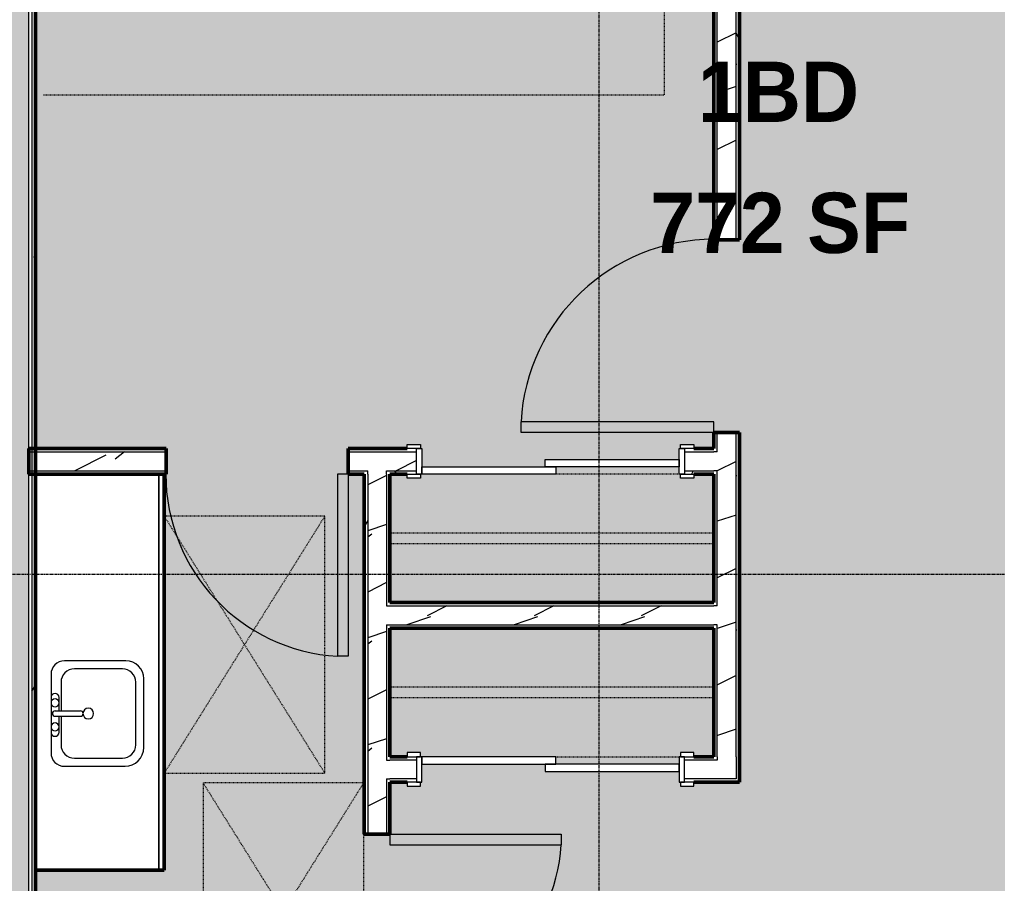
# Model space of a CAD drawing. Header units: inches. Extents: x -4294 to -464, y 9706 to 12475.
# Drawn here: x -2935.5 to -2752.9, y 11789.5 to 11950.7 of the extents above; entities that cross this region are included whole.
import ezdxf

# ---------------------------------------------------------------- set-up
doc = ezdxf.new("R2010")
doc.units = ezdxf.units.IN
doc.header["$MEASUREMENT"] = 0
doc.linetypes.add('Dash', pattern=[0.25, 0.125, -0.125])
doc.linetypes.add('Grid Line 1_2_', pattern=[0.875, 0.5, -0.125, 0.125, -0.125])
for name, color, linetype, lineweight in [('0-1', 7, 'Continuous', 5), ('0-2', 50, 'Continuous', 13), ('A-AREA-IDEN', 2, 'Continuous', 9), ('A-AREA-PATT-5', 41, 'Continuous', 9), ('A-DOOR-1', 7, 'Continuous', 9), ('A-DOOR-2', 90, 'Continuous', 20), ('A-DOOR-FRAM-1', 90, 'Continuous', 20), ('A-GENM-HDLN-1', 7, 'Dash', 9), ('A-WALL', 113, 'Continuous', 13), ('A-WALL-2', 250, 'Continuous', 50), ('A-WALL-3', 50, 'Continuous', 13), ('A-WALL-PATT-1', 7, 'Continuous', 9), ('A-WALL-PATT-2', 8, 'Continuous', 9), ('A-WALL-PATT-5', 111, 'Continuous', 9), ('I-FURN-1', 7, 'Continuous', 9), ('I-FURN-HDLN-1', 7, 'Dash', 9), ('I-WALL-1', 2, 'Continuous', 50), ('P-SANR-FIXT-1', 7, 'Continuous', 9), ('Q-CASE-1', 250, 'Continuous', 50), ('Q-CASE-2', 7, 'Continuous', 9), ('Q-CASE-HDLN-1', 7, 'Dash', 9), ('S-GRID-1', 1, 'Grid Line 1_2_', 9)]:
    doc.layers.add(name, color=color, linetype=linetype, lineweight=lineweight)
doc.styles.add('Century Gothic_B', font='GOTHICB.TTF', dxfattribs={"height": 11.25})
pattern_1 = [(0, (0, 0), (38.4, 9.6), [1.584, -27.216, 1.584, -27.216, -153.6]), (0, (0, 0), (38.4, 9.6), [-57.6, 1.584, -56.016, 1.584, -27.216, -67.2]), (0, (0, 0), (38.4, 9.6), [-144, 1.584, -17.616, 1.584, -46.416]), (120, (14.4, 4.8), (-27.513844, 28.4553755), [1.584, -27.216, 1.584, -27.216, -153.6]), (120, (14.4, 4.8), (-27.513844, 28.4553755), [-57.6, 1.584, -56.016, 1.584, -27.216, -67.2]), (120, (14.4, 4.8), (-27.513844, 28.4553755), [-144, 1.584, -17.616, 1.584, -46.416]), (240, (19.2, 24), (-10.886156, -38.0553755), [1.584, -27.216, 1.584, -27.216, -153.6]), (240, (19.2, 24), (-10.886156, -38.0553755), [-57.6, 1.584, -56.016, 1.584, -27.216, -67.2]), (240, (19.2, 24), (-10.886156, -38.0553755), [-144, 1.584, -17.616, 1.584, -46.416])]
pattern_2 = [(216.87, (7.997, 19.992), (59.9755286, 39.9843071), [9.996, -89.964]), (206.565, (19.992, 13.994), (-19.991807, -19.992219), [22.352, -22.352]), (198.435, (19.992, 3.998), (-39.983821, -19.991955), [12.644, -50.576])]

# ---------------------------------------------------------------- blocks, each defined once
blk = doc.blocks.new('Single-Flush - 32_ x 84_-1372863-FLOOR PLAN - 2ND FLOOR')
at = {"layer": 'A-DOOR-1'}
blk.add_arc((16, -2.38), 32.07, 180, 266.4241, dxfattribs=at)
at = {"layer": 'A-DOOR-2'}
for p, q in [((14, -2.38), (14, -34.38)), ((16, -2.38), (14, -2.38)), ((16, -2.38), (16, -34.38)), ((16, -34.38), (14, -34.38))]:
    blk.add_line(p, q, dxfattribs=at)
blk = doc.blocks.new('Single-Flush - 36_ x 84_-1372824-FLOOR PLAN - 2ND FLOOR')
at = {"layer": 'A-DOOR-1'}
blk.add_arc((18, -2.38), 36.07, 180, 266.8211, dxfattribs=at)
at = {"layer": 'A-DOOR-2'}
for p, q in [((16, -2.38), (16, -38.39)), ((18, -2.38), (16, -2.38)), ((18, -2.38), (18, -38.39)), ((18, -38.39), (16, -38.39))]:
    blk.add_line(p, q, dxfattribs=at)
blk = doc.blocks.new('Single-Flush - 34_ x 84_-1372834-FLOOR PLAN - 2ND FLOOR')
at = {"layer": 'A-DOOR-1'}
blk.add_arc((17, -2.38), 34.07, 180, 266.6343, dxfattribs=at)
at = {"layer": 'A-DOOR-2'}
for p, q in [((15, -2.38), (15, -36.38)), ((17, -2.38), (15, -2.38)), ((17, -2.38), (17, -36.38)), ((17, -36.38), (15, -36.38))]:
    blk.add_line(p, q, dxfattribs=at)
blk = doc.blocks.new('FOLDING_SLIDING CLOSET - 48_ x 80_-1372841-FLOOR PLAN - 2ND FLOOR')
at = {"layer": 'A-DOOR-1'}
for p, q in [((-26.75, 3.25), (-24.25, 3.25)), ((-26.75, 2.5), (-26.75, 3.25)), ((-24.25, 2.5), (-26.75, 2.5)), ((-24.25, 3.25), (-24.25, 2.5)), ((24.25, 3.25), (26.75, 3.25)), ((24.25, 2.5), (24.25, 3.25)), ((26.75, 2.5), (24.25, 2.5)), ((26.75, 3.25), (26.75, 2.5)), ((-26.75, -2.25), (-24.25, -2.25)), ((-26.75, -3), (-26.75, -2.25)), ((-24.25, -3), (-26.75, -3)), ((-24.25, -2.25), (-24.25, -3)), ((24.25, -2.25), (26.75, -2.25)), ((24.25, -3), (24.25, -2.25)), ((26.75, -3), (24.25, -3)), ((26.75, -2.25), (26.75, -3))]:
    blk.add_line(p, q, dxfattribs=at)
at = {"layer": 'A-DOOR-2'}
for p, q in [((-1, 0.5), (24, 0.5)), ((-1, -0.88), (-1, 0.5)), ((24, 0.5), (24, -0.88)), ((-24, -0.88), (1, -0.88)), ((-24, -2.25), (-24, -0.88)), ((24, -0.88), (-1, -0.88)), ((1, -0.88), (1, -2.25)), ((1, -2.25), (-24, -2.25))]:
    blk.add_line(p, q, dxfattribs=at)
at = {"layer": 'A-DOOR-FRAM-1'}
for p, q in [((-25, 2.5), (-24, 2.5)), ((-25, -2.25), (-25, 2.5)), ((-24, 2.5), (-24, -2.25)), ((24, 2.5), (25, 2.5)), ((24, -2.25), (24, 2.5)), ((25, 2.5), (25, -2.25)), ((-24, -2.25), (-25, -2.25)), ((25, -2.25), (24, -2.25))]:
    blk.add_line(p, q, dxfattribs=at)
blk = doc.blocks.new('M_Sink Vanity-Square - 500 x 440mm-1352614-FLOOR PLAN - 2ND FLOOR')
at = {"layer": 'P-SANR-FIXT-1'}
for p, q in [((7.96, 7.09), (-6.72, 7.09)), ((7.96, 7.09), (-6.72, 7.09)), ((3.62, 7.09), (-2.88, 7.09)), ((-2.88, 5.59), (0.12, 5.59)), ((0.12, 6.33), (0.12, 1.59)), ((1.12, 6.33), (1.12, 1.59)), ((1.12, 5.59), (3.62, 5.59)), ((-9.22, 4.59), (-9.22, -6.73)), ((-9.22, 4.59), (-9.22, -6.73)), ((0.12, 5.22), (-5.22, 5.22)), ((6.46, 5.22), (1.12, 5.22)), ((10.46, -6.91), (10.46, 4.59)), ((10.46, -6.91), (10.46, 4.59)), ((-7.72, 2.72), (-7.72, -6.23)), ((8.96, -6.23), (8.96, 2.72)), ((-5.22, -8.73), (6.46, -8.73)), ((-5.72, -10.23), (7.14, -10.23)), ((-5.72, -10.23), (7.14, -10.23))]:
    blk.add_line(p, q, dxfattribs=at)
for centre, radius, start, end in [((-6.72, 4.59), 2.5, 90, 180), ((-6.72, 4.59), 2.5, 90, 180), ((-2.88, 6.34), 0.75, 90, 270), ((-1.88, 6.34), 0.75, 360, 180), ((-1.88, 6.34), 0.75, 180, 0), ((0.62, 6.33), 0.5, 360, 180), ((2.62, 6.34), 0.75, 360, 180), ((2.62, 6.34), 0.75, 180, 360), ((3.62, 6.34), 0.75, 270, 90), ((7.96, 4.59), 2.5, 0, 90), ((7.96, 4.59), 2.5, 360, 90), ((-5.22, 2.72), 2.5, 90, 180), ((6.46, 2.72), 2.5, 0, 90), ((0.62, 0.13), 1, 360, 180), ((0.62, 0.13), 1, 180, 0), ((0.62, 1.59), 0.5, 180, 0), ((-5.72, -6.73), 3.5, 180, 270), ((-5.72, -6.73), 3.5, 180, 270), ((-5.22, -6.23), 2.5, 180, 270), ((6.46, -6.23), 2.5, 270, 0), ((7.14, -6.91), 3.32, 270, 360), ((7.14, -6.91), 3.32, 270, 0)]:
    blk.add_arc(centre, radius, start, end, dxfattribs=at)
blk = doc.blocks.new('OD_CW_Base Cabinet - OD_CW_Base Cabinet-1869802-FLOOR PLAN - 2ND FLOOR')
at = {"layer": 'Q-CASE-1'}
for p, q in [((0.74, 0), (74.66, 0)), ((74.66, 0), (74.66, -24))]:
    blk.add_line(p, q, dxfattribs=at)
at = {"layer": 'Q-CASE-2'}
for p, q in [((0.74, 0), (74.66, 0)), ((74.66, -1), (0.74, -1)), ((0.74, -1), (74.66, -1)), ((74.66, 0), (74.66, -1)), ((74.66, -1), (74.66, -24))]:
    blk.add_line(p, q, dxfattribs=at)
blk = doc.blocks.new('OD_CW_Closet - OD_CW_Closet-V67-FLOOR PLAN - 2ND FLOOR')
at = {"layer": 'Q-CASE-HDLN-1'}
for p, q in [((4.5, 24), (0.74, 24)), ((0.74, 24), (0.74, 0)), ((30.25, 24), (7.25, 24)), ((61.26, 24), (58, 24)), ((61.26, 0), (61.26, 24)), ((0.74, 13), (61.26, 13)), ((0.74, 11), (61.26, 11)), ((0.74, 0), (61.26, 0))]:
    blk.add_line(p, q, dxfattribs=at)
blk = doc.blocks.new('ADA Clearances - 30_x48_-V68-FLOOR PLAN - 2ND FLOOR')
at = {"layer": 'A-GENM-HDLN-1'}
for p, q in [((15, -24), (-15, 24)), ((-15, -24), (15, 24)), ((15, 24), (-15, 24)), ((-15, 24), (-15, -24)), ((15, 11.42), (15, 24)), ((15, -24), (15, 9.18)), ((-15, -24), (15, -24))]:
    blk.add_line(p, q, dxfattribs=at)
blk = doc.blocks.new('ADA Clearances - 30_x48_-V69-FLOOR PLAN - 2ND FLOOR')
at = {"layer": 'A-GENM-HDLN-1'}
for p, q in [((15, -24), (-15, 24)), ((-15, -24), (15, 24)), ((15, 24), (-15, 24)), ((-15, 24), (-15, -24)), ((-15, -24), (15, -24))]:
    blk.add_line(p, q, dxfattribs=at)
blk = doc.blocks.new('OD_CW_Closet - OD_CW_Closet-V70-FLOOR PLAN - 2ND FLOOR')
at = {"layer": 'Q-CASE-HDLN-1'}
for p, q in [((61.26, 24), (0.74, 24)), ((0.74, 24), (0.74, 0)), ((61.26, 0), (61.26, 24)), ((0.74, 13), (61.26, 13)), ((0.74, 11), (61.26, 11)), ((0.74, 0), (4.5, 0)), ((7.25, 0), (30.25, 0)), ((58, 0), (61.26, 0))]:
    blk.add_line(p, q, dxfattribs=at)
blk = doc.blocks.new('FOLDING_SLIDING CLOSET - 48_ x 80_-1372832-FLOOR PLAN - 2ND FLOOR')
at = {"layer": 'A-DOOR-1'}
for p, q in [((-24.25, 3), (-26.75, 3)), ((-26.75, 3), (-26.75, 2.25)), ((-26.75, 2.25), (-24.25, 2.25)), ((-24.25, 2.25), (-24.25, 3)), ((26.75, 3), (24.25, 3)), ((24.25, 3), (24.25, 2.25)), ((24.25, 2.25), (26.75, 2.25)), ((26.75, 2.25), (26.75, 3)), ((-24.25, -2.5), (-26.75, -2.5)), ((-26.75, -2.5), (-26.75, -3.25)), ((-26.75, -3.25), (-24.25, -3.25)), ((-24.25, -3.25), (-24.25, -2.5)), ((26.75, -2.5), (24.25, -2.5)), ((24.25, -2.5), (24.25, -3.25)), ((24.25, -3.25), (26.75, -3.25)), ((26.75, -3.25), (26.75, -2.5))]:
    blk.add_line(p, q, dxfattribs=at)
at = {"layer": 'A-DOOR-2'}
for p, q in [((1, 2.25), (-24, 2.25)), ((-24, 2.25), (-24, 0.87)), ((1, 0.87), (1, 2.25)), ((-24, 0.87), (1, 0.87)), ((24, 0.87), (-1, 0.87)), ((-1, 0.87), (-1, -0.5)), ((24, -0.5), (24, 0.87)), ((-1, -0.5), (24, -0.5))]:
    blk.add_line(p, q, dxfattribs=at)
at = {"layer": 'A-DOOR-FRAM-1'}
for p, q in [((-24, 2.25), (-25, 2.25)), ((-25, 2.25), (-25, -2.5)), ((-24, -2.5), (-24, 2.25)), ((24, 2.25), (24, -2.5)), ((25, 2.25), (24, 2.25)), ((25, -2.5), (25, 2.25)), ((-25, -2.5), (-24, -2.5)), ((24, -2.5), (25, -2.5))]:
    blk.add_line(p, q, dxfattribs=at)
blk = doc.blocks.new('Bed-Standard - King 78_ x 80_-V8-FLOOR PLAN - 2ND FLOOR')
at = {"layer": 'I-FURN-1'}
for p, q in [((49.69, 38.2), (-28.31, 38.2)), ((-28.31, 38.2), (-28.31, -41.8)), ((49.69, -41.8), (49.69, 38.2)), ((-25.31, 36.2), (-25.31, 24.2)), ((-25.31, 36.2), (46.69, 36.2)), ((46.69, 36.2), (46.69, 24.2)), ((49.69, 24.2), (-28.31, 17.63)), ((-25.31, 24.2), (46.69, 24.2)), ((-28.31, -41.8), (49.69, -41.8))]:
    blk.add_line(p, q, dxfattribs=at)
at = {"layer": 'I-FURN-HDLN-1'}
for p, q in [((-64.31, 38.2), (-64.31, -77.8)), ((73.69, -77.8), (73.69, 38.2)), ((-64.31, -77.8), (73.69, -77.8))]:
    blk.add_line(p, q, dxfattribs=at)
blk = doc.blocks.new('CTR - 1st Phase - Unit Layouts_rvt-1-FLOOR PLAN - 2ND FLOOR')
at = {"layer": 'A-WALL-PATT-1'}
h = blk.add_hatch(dxfattribs=at)
h.set_pattern_fill('FP_1', color=256, style=0, pattern_type=2)
h.set_pattern_definition(pattern_1)
h.paths.add_polyline_path([(-2805.25, 11813.16), (-2805.25, 11837.79), (-2805.87, 11837.79), (-2805.87, 11813.16)], flags=0)
h.paths.add_polyline_path([(-2805.75, 11841.29), (-2805.25, 11841.29), (-2805.25, 11866.54), (-2805.87, 11866.54), (-2805.87, 11841.29)], flags=0)
h.paths.add_polyline_path([(-2805.25, 11870.04), (-2805.25, 11873.66), (-2805.87, 11873.66), (-2805.87, 11870.04)], flags=0)
h.paths.add_polyline_path([(-2805.87, 11909.66), (-2805.25, 11909.66), (-2805.25, 12110.34), (-2805.87, 12110.34), (-2805.87, 11932.81)], flags=0)
h = blk.add_hatch(dxfattribs=at)
h.set_pattern_fill('FP_1', color=256, style=0, pattern_type=2)
h.set_pattern_definition(pattern_1)
h.paths.add_polyline_path([(-2801.16, 11809.04), (-2801.12, 11809.04), (-2801.12, 11873.66), (-2801.75, 11873.66), (-2801.75, 11809.04)], flags=0)
h.paths.add_polyline_path([(-2801.75, 11909.66), (-2801.12, 11909.66), (-2801.12, 12110.34), (-2801.75, 12110.34), (-2801.75, 11930.96)], flags=0)
h = blk.add_hatch(dxfattribs=at)
h.set_pattern_fill('FP_1', color=256, style=0, pattern_type=2)
h.set_pattern_definition(pattern_1)
h.paths.add_polyline_path([(-2908.52, 11865.91), (-2908.15, 11865.91), (-2908.15, 11866.54), (-2932.52, 11866.54), (-2932.52, 11865.91), (-2909.52, 11865.91)], flags=0)
h.paths.add_polyline_path([(-2809.64, 11865.91), (-2805.87, 11865.91), (-2805.87, 11866.54), (-2811.39, 11866.54), (-2811.39, 11865.91)], flags=0)
h.paths.add_polyline_path([(-2867.02, 11865.91), (-2861.39, 11865.91), (-2861.39, 11866.54), (-2867.02, 11866.54)], flags=0)
h.paths.add_polyline_path([(-2871.15, 11865.91), (-2870.52, 11865.91), (-2870.52, 11866.54), (-2874.15, 11866.54), (-2874.15, 11865.91)], flags=0)
h = blk.add_hatch(dxfattribs=at)
h.set_pattern_fill('FP_1', color=256, style=0, pattern_type=2)
h.set_pattern_definition(pattern_1)
h.paths.add_polyline_path([(-2871.13, 11722.64), (-2870.52, 11722.64), (-2870.52, 11766.71), (-2871.15, 11766.71), (-2871.15, 11722.64)], flags=0)
h.paths.add_polyline_path([(-2871.15, 11798.71), (-2870.52, 11798.71), (-2870.52, 11865.91), (-2871.15, 11865.91), (-2871.15, 11812.54)], flags=0)
h = blk.add_hatch(dxfattribs=at)
h.set_pattern_fill('FP_1', color=256, style=0, pattern_type=2)
h.set_pattern_definition(pattern_1)
h.paths.add_polyline_path([(-2843.35, 11837.16), (-2805.87, 11837.16), (-2805.87, 11837.79), (-2866.4, 11837.79), (-2866.4, 11837.16)], flags=0)
at = {"layer": 'A-WALL-PATT-2'}
h = blk.add_hatch(dxfattribs=at)
h.set_pattern_fill('FP_2', color=256, style=0, pattern_type=2)
h.set_pattern_definition(pattern_2)
h.paths.add_polyline_path([(-2801.75, 11812.54), (-2801.75, 11873.66), (-2805.25, 11873.66), (-2805.23, 11812.54)], flags=0)
h.paths.add_polyline_path([(-2801.75, 11909.66), (-2801.75, 12110.34), (-2805.25, 12110.34), (-2805.25, 11909.66)], flags=0)
h = blk.add_hatch(dxfattribs=at)
h.set_pattern_fill('FP_2', color=256, style=0, pattern_type=2)
h.set_pattern_definition(pattern_2)
h.paths.add_polyline_path([(-2811.39, 11866.54), (-2805.25, 11866.54), (-2805.25, 11870.04), (-2811.39, 11870.04)], flags=0)
h.paths.add_polyline_path([(-2870.61, 11866.54), (-2861.39, 11866.54), (-2861.39, 11870.04), (-2874.15, 11870.04), (-2874.15, 11866.54)], flags=0)
h.paths.add_polyline_path([(-2931.09, 11866.54), (-2908.15, 11866.54), (-2908.15, 11870.04), (-2932.52, 11870.04), (-2932.52, 11866.54)], flags=0)
h = blk.add_hatch(dxfattribs=at)
h.set_pattern_fill('FP_2', color=256, style=0, pattern_type=2)
h.set_pattern_definition(pattern_2)
h.paths.add_polyline_path([(-2867.02, 11721.39), (-2867.02, 11766.71), (-2870.52, 11766.71), (-2870.52, 11721.39)], flags=0)
h.paths.add_polyline_path([(-2870.52, 11798.71), (-2867.02, 11798.71), (-2867.02, 11866.54), (-2870.52, 11866.54), (-2870.52, 11823.63)], flags=0)
h = blk.add_hatch(dxfattribs=at)
h.set_pattern_fill('FP_2', color=256, style=0, pattern_type=2)
h.set_pattern_definition(pattern_2)
h.paths.add_polyline_path([(-2805.87, 11837.79), (-2805.25, 11837.79), (-2805.25, 11841.29), (-2867.02, 11841.29), (-2867.02, 11837.79), (-2843.35, 11837.79)], flags=0)
at = {"layer": 'A-WALL-2'}
for p, q in [((-2805.87, 12110.34), (-2805.87, 11909.66)), ((-2801.12, 11909.66), (-2801.12, 12110.34)), ((-2805.87, 11909.66), (-2801.12, 11909.66)), ((-2805.87, 11873.66), (-2805.87, 11870.66)), ((-2801.12, 11873.66), (-2805.87, 11873.66)), ((-2801.12, 11813.16), (-2801.12, 11873.66)), ((-2908.15, 11870.66), (-2933.77, 11870.66)), ((-2933.77, 11870.66), (-2933.77, 11865.91)), ((-2908.15, 11865.91), (-2908.15, 11870.66)), ((-2863.14, 11870.66), (-2874.15, 11870.66)), ((-2874.15, 11870.66), (-2874.15, 11865.91)), ((-2805.87, 11870.66), (-2809.64, 11870.66)), ((-2933.77, 11865.91), (-2908.15, 11865.91)), ((-2874.15, 11865.91), (-2871.15, 11865.91)), ((-2871.15, 11865.91), (-2871.15, 11798.71)), ((-2866.4, 11841.91), (-2866.4, 11865.91)), ((-2866.4, 11865.91), (-2863.14, 11865.91)), ((-2809.64, 11865.91), (-2805.87, 11865.91)), ((-2805.87, 11865.91), (-2805.87, 11841.91)), ((-2805.87, 11841.91), (-2866.4, 11841.91)), ((-2866.4, 11813.16), (-2866.4, 11837.16)), ((-2866.4, 11837.16), (-2805.87, 11837.16)), ((-2805.87, 11837.16), (-2805.87, 11813.16)), ((-2863.14, 11813.16), (-2866.4, 11813.16)), ((-2805.87, 11813.16), (-2809.64, 11813.16)), ((-2801.12, 11809.04), (-2801.12, 11813.16)), ((-2866.4, 11808.41), (-2863.14, 11808.41)), ((-2866.4, 11798.71), (-2866.4, 11808.41)), ((-2809.64, 11808.41), (-2801.12, 11808.41)), ((-2801.12, 11808.41), (-2801.12, 11809.04)), ((-2871.15, 11798.71), (-2866.4, 11798.71))]:
    blk.add_line(p, q, dxfattribs=at)
at = {"layer": 'A-WALL-3'}
for p, q in [((-2805.25, 11909.66), (-2805.25, 12110.34)), ((-2801.75, 11909.66), (-2801.75, 12110.34)), ((-2805.25, 11870.04), (-2805.25, 11873.66)), ((-2801.75, 11813.16), (-2801.75, 11873.66)), ((-2933.77, 11870.04), (-2908.15, 11870.04)), ((-2874.15, 11870.04), (-2861.39, 11870.04)), ((-2811.39, 11870.04), (-2805.87, 11870.04)), ((-2805.25, 11870.04), (-2805.87, 11870.04)), ((-2933.77, 11866.54), (-2908.15, 11866.54)), ((-2874.15, 11866.54), (-2870.52, 11866.54)), ((-2870.52, 11865.91), (-2870.52, 11866.54)), ((-2867.02, 11865.91), (-2867.02, 11866.54)), ((-2867.02, 11866.54), (-2861.39, 11866.54)), ((-2811.39, 11866.54), (-2805.87, 11866.54)), ((-2805.25, 11866.54), (-2805.87, 11866.54)), ((-2805.25, 11841.29), (-2805.25, 11866.54)), ((-2870.52, 11865.91), (-2870.52, 11798.71)), ((-2867.02, 11865.91), (-2867.02, 11841.29)), ((-2867.02, 11841.29), (-2866.4, 11841.29)), ((-2866.4, 11841.29), (-2805.87, 11841.29)), ((-2805.25, 11841.29), (-2805.87, 11841.29)), ((-2867.02, 11837.79), (-2867.02, 11812.54)), ((-2867.02, 11837.79), (-2866.4, 11837.79)), ((-2866.4, 11837.79), (-2805.87, 11837.79)), ((-2805.25, 11837.79), (-2805.87, 11837.79)), ((-2805.25, 11813.16), (-2805.25, 11837.79)), ((-2867.02, 11812.54), (-2866.4, 11812.54)), ((-2861.39, 11812.54), (-2866.4, 11812.54)), ((-2805.25, 11812.54), (-2811.39, 11812.54)), ((-2805.25, 11813.16), (-2805.25, 11812.54)), ((-2801.75, 11813.16), (-2801.75, 11812.54)), ((-2801.75, 11812.54), (-2801.75, 11809.04)), ((-2867.02, 11809.04), (-2866.4, 11809.04)), ((-2867.02, 11809.04), (-2867.02, 11798.71)), ((-2861.39, 11809.04), (-2866.4, 11809.04)), ((-2801.75, 11809.04), (-2811.39, 11809.04))]:
    blk.add_line(p, q, dxfattribs=at)
at = {"layer": '0-2'}
for name, p, rotation in [('Bed-Standard - King 78_ x 80_-V8-FLOOR PLAN - 2ND FLOOR', (-2892.88, 12000.98), 89.99999999996696), ('Single-Flush - 36_ x 84_-1372824-FLOOR PLAN - 2ND FLOOR', (-2803.5, 11891.66), 269.9999999999853), ('OD_CW_Base Cabinet - OD_CW_Base Cabinet-1869802-FLOOR PLAN - 2ND FLOOR', (-2908.52, 11866.65), 269.9999999999879), ('OD_CW_Closet - OD_CW_Closet-V70-FLOOR PLAN - 2ND FLOOR', (-2805.14, 11865.91), 180), ('ADA Clearances - 30_x48_-V69-FLOOR PLAN - 2ND FLOOR', (-2893.52, 11834.07), 180), ('OD_CW_Closet - OD_CW_Closet-V67-FLOOR PLAN - 2ND FLOOR', (-2805.14, 11837.16), 180), ('M_Sink Vanity-Square - 500 x 440mm-1352614-FLOOR PLAN - 2ND FLOOR', (-2922.56, 11820.59), 89.99999999998742), ('ADA Clearances - 30_x48_-V68-FLOOR PLAN - 2ND FLOOR', (-2886.27, 11784.29), 180), ('Single-Flush - 32_ x 84_-1372863-FLOOR PLAN - 2ND FLOOR', (-2868.77, 11782.71), 89.99999999998086)]:
    blk.add_blockref(name, p, dxfattribs=dict(at, rotation=rotation))
for name, p in [('FOLDING_SLIDING CLOSET - 48_ x 80_-1372841-FLOOR PLAN - 2ND FLOOR', (-2836.39, 11868.16)), ('Single-Flush - 34_ x 84_-1372834-FLOOR PLAN - 2ND FLOOR', (-2891.15, 11868.29)), ('FOLDING_SLIDING CLOSET - 48_ x 80_-1372832-FLOOR PLAN - 2ND FLOOR', (-2836.39, 11810.91))]:
    blk.add_blockref(name, p, dxfattribs=at)
blk = doc.blocks.new('CTR - 1st Phase - Shell_rvt-1-FLOOR PLAN - 2ND FLOOR')
at = {"layer": 'S-GRID-1'}
for p, q in [((-2827.32, 9836.18), (-2827.32, 12413.74)), ((-464.45, 11847.19), (-4232.19, 11847.19))]:
    blk.add_line(p, q, dxfattribs=at)

msp = doc.modelspace()

# ---------------------------------------------------------------- hatches: boundary and pattern name
at = {"layer": 'A-AREA-PATT-5'}
h = msp.add_hatch(color=256, dxfattribs=at)
h.paths.add_polyline_path([(-2806.7737, 11757.0144), (-2808.5237, 11757.0144), (-2808.5237, 11785.0144), (-2806.7737, 11785.0144), (-2806.7737, 11761.354)], flags=0)
h.paths.add_polyline_path([(-2739.6987, 11743.5894), (-2741.4487, 11743.5894), (-2741.4487, 11779.5894), (-2739.6987, 11779.5894), (-2739.6987, 11776.8105)], flags=0)
h.paths.add_polyline_path([(-2932.5237, 11722.6394), (-2911.8987, 11722.6394), (-2911.8987, 11753.2394), (-2911.2737, 11753.2394), (-2911.2737, 11757.9894), (-2907.1487, 11757.9894), (-2907.1487, 11722.6394), (-2871.1487, 11722.6394), (-2871.1487, 11766.7144), (-2866.3987, 11766.7144), (-2866.3987, 11757.0144), (-2862.7737, 11757.0144), (-2862.7737, 11755.2644), (-2862.1487, 11755.2644), (-2862.1487, 11753.2644), (-2862.7737, 11753.2644), (-2862.7737, 11752.1394), (-2864.7737, 11752.1394), (-2864.7737, 11752.2644), (-2866.3987, 11752.2644), (-2866.3987, 11722.6394), (-2803.8987, 11722.6394), (-2803.8987, 11742.3413), (-2804.1237, 11742.3413), (-2804.1237, 11752.2644), (-2804.7737, 11752.2644), (-2804.7737, 11752.1394), (-2806.7737, 11752.1394), (-2806.7737, 11753.2644), (-2807.3987, 11753.2644), (-2807.3987, 11755.2644), (-2806.7737, 11755.2644), (-2806.7737, 11757.0144), (-2799.3737, 11757.0144), (-2799.372, 11743.5894), (-2775.6987, 11743.5894), (-2775.6987, 11741.6519), (-2775.0737, 11741.6519), (-2775.0737, 11740.5894), (-2740.3237, 11740.5944), (-2740.3237, 11741.6519), (-2739.6987, 11741.6519), (-2739.6987, 11743.5894), (-2730.6987, 11743.5894), (-2730.6987, 11754.6394), (-2694.9487, 11754.6394), (-2694.9487, 11746.6394), (-2664.6987, 11746.6394), (-2664.6987, 11761.1696), (-2665.0737, 11761.1696), (-2665.0737, 11785.1696), (-2664.6987, 11785.1696), (-2664.6987, 11816.2644), (-2722.6987, 11816.2644), (-2722.7208, 11814.783), (-2722.7564, 11814.6971), (-2722.8956, 11814.6394), (-2723.7917, 11814.6183), (-2723.7917, 11814.3894), (-2726.4148, 11814.3894), (-2726.4148, 11814.1394), (-2727.0054, 11814.1394), (-2727.0054, 11814.3894), (-2727.5959, 11814.3894), (-2727.5959, 11814.1394), (-2728.1865, 11814.1394), (-2728.1865, 11814.3894), (-2728.777, 11814.3894), (-2728.777, 11814.1394), (-2729.3676, 11814.1394), (-2729.3676, 11814.3894), (-2729.9582, 11814.3894), (-2729.9582, 11814.1394), (-2730.5487, 11814.1394), (-2730.5487, 11814.3894), (-2739.9397, 11814.3894), (-2739.9397, 11814.1394), (-2741.8412, 11814.1394), (-2741.8412, 11814.3894), (-2745.6058, 11814.3894), (-2745.6058, 11814.6394), (-2746.5019, 11814.6394), (-2746.6987, 11814.8362), (-2746.6987, 11816.2644), (-2749.2987, 11816.2644), (-2749.2987, 11852.2644), (-2741.7502, 11852.2644), (-2741.7502, 11859.3389), (-2725.2502, 11859.3389), (-2725.2502, 11852.2644), (-2712.6289, 11852.2644), (-2712.6289, 11859.3389), (-2696.1289, 11859.3389), (-2696.1289, 11852.2644), (-2682.5076, 11852.2644), (-2682.5076, 11859.3389), (-2666.0076, 11859.3389), (-2666.0076, 11852.2644), (-2640.9237, 11852.2644), (-2640.901, 11853.0394), (-2640.6987, 11858.7509), (-2640.6987, 11965.7027), (-2656.8237, 11965.7027), (-2656.8237, 11983.7027), (-2652.8237, 11983.7027), (-2652.8237, 12019.7027), (-2656.8237, 12019.7027), (-2656.8237, 12037.7027), (-2640.6987, 12037.7027), (-2640.6987, 12076.4644), (-2634.5112, 12076.4644), (-2634.5112, 12077.1894), (-2646.5487, 12077.1894), (-2646.5487, 12109.7144), (-2801.1237, 12109.7144), (-2801.1237, 11909.6644), (-2805.8737, 11909.6644), (-2805.8737, 12077.4394), (-2806.4362, 12077.4394), (-2806.4362, 12082.1894), (-2805.8737, 12082.1894), (-2805.8737, 12109.7144), (-2827.74, 12109.7144), (-2827.74, 12082.1894), (-2826.4362, 12082.1894), (-2826.4362, 12077.4394), (-2833.8737, 12077.4394), (-2833.8737, 12082.1894), (-2832.49, 12082.1894), (-2832.49, 12109.7144), (-2865.8862, 12109.7144), (-2865.8862, 12082.1894), (-2863.8737, 12082.1894), (-2863.8737, 12077.4394), (-2870.6362, 12077.4394), (-2870.6362, 12109.7144), (-2932.5237, 12109.7144), (-2932.5237, 11870.6644), (-2908.1487, 11870.6644), (-2908.1487, 11865.9144), (-2908.5237, 11865.9144), (-2908.5237, 11791.9894), (-2932.5237, 11791.9894), (-2932.5237, 11783.9656), (-2924.7975, 11783.9656), (-2923.8331, 11783.8386), (-2922.9344, 11783.4664), (-2922.1627, 11782.8742), (-2921.5705, 11782.1025), (-2921.1983, 11781.2038), (-2921.0713, 11780.1631), (-2921.0713, 11778.8511), (-2918.0475, 11779.1988), (-2917.0475, 11780.3905), (-2916.0475, 11780.9573), (-2914.538, 11781.3151), (-2914.0437, 11781.4022), (-2913.0475, 11781.4894), (-2911.0551, 11781.3151), (-2909.0475, 11780.7771), (-2907.0475, 11780.0492), (-2905.0475, 11779.1166), (-2903.0475, 11777.7292), (-2902.0475, 11776.7292), (-2901.5475, 11775.8631), (-2901.0475, 11774.4894), (-2901.0475, 11773.4894), (-2901.5475, 11772.1157), (-2902.0475, 11771.2496), (-2903.0475, 11770.2496), (-2905.0475, 11768.8622), (-2907.0475, 11767.9296), (-2909.5237, 11767.074), (-2911.0551, 11766.6637), (-2913.0475, 11766.4894), (-2914.538, 11766.6637), (-2915.0475, 11766.7535), (-2916.0475, 11767.0215), (-2917.0475, 11767.5883), (-2918.0475, 11768.78), (-2921.0713, 11769.1277), (-2921.0713, 11767.7394), (-2921.1983, 11766.775), (-2921.5705, 11765.8763), (-2922.1627, 11765.1046), (-2922.9344, 11764.5124), (-2923.8331, 11764.1401), (-2924.7975, 11764.0132), (-2932.5237, 11764.0132), (-2932.5237, 11757.9894), (-2931.2737, 11757.9894), (-2931.2737, 11753.2394), (-2932.5237, 11753.2394), (-2932.5237, 11740.5894)], flags=0)
h.paths.add_polyline_path([(-2694.9487, 11722.6394), (-2694.9487, 11724.6394), (-2730.6987, 11724.6394), (-2730.6987, 11722.6394), (-2721.6339, 11722.6394)], flags=0)
h.paths.add_polyline_path([(-2853.1644, 11724.6801), (-2863.3237, 11724.6801), (-2863.3237, 11750.6801), (-2838.3237, 11750.6801), (-2838.3237, 11724.6801), (-2843.3467, 11724.6801)], flags=0)
h.paths.add_polyline_path([(-2862.7737, 11757.0144), (-2862.7737, 11785.0144), (-2861.0237, 11785.0144), (-2861.0237, 11757.0144), (-2862.1487, 11757.0144)], flags=0)
h.paths.add_polyline_path([(-2870.5237, 11798.7144), (-2871.1487, 11798.7144), (-2871.1487, 11865.9144), (-2874.1487, 11865.9144), (-2874.1487, 11870.6644), (-2863.1362, 11870.6644), (-2863.1362, 11871.4144), (-2860.6362, 11871.4144), (-2860.6362, 11870.6644), (-2860.3862, 11870.6644), (-2860.3862, 11867.2894), (-2837.3862, 11867.2894), (-2837.3862, 11868.6644), (-2812.3862, 11868.6644), (-2812.3862, 11870.6644), (-2812.1362, 11870.6644), (-2812.1362, 11871.4144), (-2809.6362, 11871.4144), (-2809.6362, 11870.6644), (-2805.8737, 11870.6644), (-2805.8737, 11873.6644), (-2801.1237, 11873.6644), (-2801.1237, 11808.4144), (-2809.6362, 11808.4144), (-2809.6362, 11807.6644), (-2812.1362, 11807.6644), (-2812.1362, 11808.4144), (-2812.3862, 11808.4144), (-2812.3862, 11810.4144), (-2837.3862, 11810.4144), (-2837.3862, 11811.7894), (-2860.3862, 11811.7894), (-2860.3862, 11808.4144), (-2860.6362, 11808.4144), (-2860.6362, 11807.6644), (-2863.1362, 11807.6644), (-2863.1362, 11808.4144), (-2866.3987, 11808.4144), (-2866.3987, 11798.7144), (-2868.7737, 11798.7144)], flags=0)
h.paths.add_polyline_path([(-2835.3862, 11811.7894), (-2812.3862, 11811.7894), (-2812.3862, 11813.1644), (-2812.1362, 11813.1644), (-2812.1362, 11813.9144), (-2809.6362, 11813.9144), (-2809.6362, 11813.1644), (-2805.8737, 11813.1644), (-2805.8737, 11837.1644), (-2866.3987, 11837.1644), (-2866.3987, 11813.1644), (-2863.1362, 11813.1644), (-2863.1362, 11813.9144), (-2860.6362, 11813.9144), (-2860.6362, 11813.1644), (-2835.3862, 11813.1644)], flags=0)
h.paths.add_polyline_path([(-2805.8737, 11841.9144), (-2805.8737, 11865.9144), (-2809.6362, 11865.9144), (-2809.6362, 11865.1644), (-2812.1362, 11865.1644), (-2812.1362, 11865.9144), (-2812.3862, 11865.9144), (-2812.3862, 11867.2894), (-2835.3862, 11867.2894), (-2835.3862, 11865.9144), (-2860.6362, 11865.9144), (-2860.6362, 11865.1644), (-2863.1362, 11865.1644), (-2863.1362, 11865.9144), (-2866.3987, 11865.9144), (-2866.3987, 11841.9144), (-2829.8737, 11841.9144)], flags=0)
h.paths.add_polyline_path([(-2701.3718, 11911.1924), (-2701.7737, 11911.1924), (-2701.7737, 11946.1924), (-2695.7737, 11946.1924), (-2695.7737, 11947.1924), (-2659.7737, 11947.1924), (-2659.7737, 11946.1924), (-2653.7737, 11946.1924), (-2653.7737, 11911.1924), (-2677.9586, 11911.1924)], flags=0)
h.paths.add_polyline_path([(-2930.5862, 11952.7326), (-2930.5862, 11970.7326), (-2912.5862, 11970.7326), (-2912.5862, 11952.7326), (-2920.7051, 11952.7326)], flags=0)
h.paths.add_polyline_path([(-2741.0987, 11956.1924), (-2741.0987, 12040.1924), (-2706.0987, 12040.1924), (-2706.0987, 12034.1924), (-2705.0987, 12034.1924), (-2705.0987, 11962.1924), (-2706.0987, 11962.1924), (-2706.0987, 11956.1924), (-2737.0987, 11956.1924)], flags=0)
h.paths.add_polyline_path([(-2912.5862, 11972.6644), (-2931.0862, 11972.6644), (-2931.0862, 12050.6644), (-2851.0862, 12050.6644), (-2851.0862, 11972.6644), (-2912.4797, 11972.6644)], flags=0)
h.paths.add_polyline_path([(-2677.9586, 12049.1924), (-2695.7737, 12049.1924), (-2695.7737, 12050.1924), (-2701.7737, 12050.1924), (-2701.7737, 12085.1924), (-2653.7737, 12085.1725), (-2653.7737, 12050.1924), (-2659.7737, 12050.1924), (-2659.7737, 12049.1924)], flags=0)
h.paths.add_polyline_path([(-2912.5862, 12054.6644), (-2930.5862, 12054.6644), (-2930.5862, 12072.6644), (-2912.5862, 12072.6644)], flags=0)
h.paths.add_polyline_path([(-2853.3737, 12082.6894), (-2853.6152, 12082.6894), (-2853.6152, 12083.1894), (-2863.1237, 12083.1894), (-2863.1237, 12108.4394), (-2835.1237, 12108.4394), (-2835.1237, 12083.1894), (-2836.1365, 12083.1894), (-2836.174, 12082.6894), (-2836.861, 12082.6894), (-2836.861, 12083.1894), (-2853.1323, 12083.1894), (-2853.1572, 12082.6894), (-2853.309, 12082.6894)], flags=0)
at = {"layer": 'A-WALL-PATT-5'}
h = msp.add_hatch(dxfattribs=at)
h.set_pattern_fill('FP_41', color=256, style=0, pattern_type=2)
h.set_pattern_definition([(161.57, (0.6, 0.6), (-4.80033747, -0.00041462), [0, -34.152, 3.792, 0]), (18.43, (-0.6, 0.6), (-4.80033747, 0.00041462), [0, -34.152, 3.792, 0]), (108.43, (0.6, 0.6), (2.39913218, -12.00105099), [11.382, -26.562]), (71.57, (-0.6, 0.6), (2.39913218, 12.00105099), [11.382, -26.562])])
h.paths.add_polyline_path([(-2937.2737, 11721.3894), (-2933.7737, 11721.3894), (-2933.7737, 12109.9644), (-2937.2737, 12109.9644), (-2937.2737, 11722.0144)], flags=0)
h = msp.add_hatch(dxfattribs=at)
h.set_pattern_fill('FP_1', color=256, style=0, pattern_type=2)
h.set_pattern_definition(pattern_1)
h.paths.add_polyline_path([(-2933.7737, 11722.0144), (-2933.1487, 11722.0144), (-2933.1487, 12109.9644), (-2933.7737, 12109.9644), (-2933.7737, 11722.6394)], flags=0)
h = msp.add_hatch(dxfattribs=at)
h.set_pattern_fill('FP_1', color=256, style=0, pattern_type=2)
h.set_pattern_definition(pattern_1)
h.paths.add_polyline_path([(-2932.5237, 11722.6394), (-2932.5237, 12109.9644), (-2933.1487, 12109.9644), (-2933.1487, 11722.6394)], flags=0)

# ---------------------------------------------------------------- linework, layer by layer
at = {"layer": 'A-WALL'}
for p, q in [((-2933.7737, 11721.3894), (-2933.7737, 12109.9644)), ((-2933.1487, 11722.0144), (-2933.1487, 12109.9644))]:
    msp.add_line(p, q, dxfattribs=at)
at = {"layer": 'I-WALL-1'}
msp.add_line((-2932.5237, 11722.6394), (-2932.5237, 12109.9644), dxfattribs=at)

# ---------------------------------------------------------------- block references
at = {"layer": '0-1'}
for name in ['CTR - 1st Phase - Shell_rvt-1-FLOOR PLAN - 2ND FLOOR', 'CTR - 1st Phase - Unit Layouts_rvt-1-FLOOR PLAN - 2ND FLOOR']:
    msp.add_blockref(name, (0, 0), dxfattribs=at)

# ---------------------------------------------------------------- texts
at = {"layer": 'A-AREA-IDEN', "char_height": 11.25, "attachment_point": 1, "style": 'Century Gothic_B'}
for s, insert, width in [('1BD', (-2808.8561, 11942.8885), 35.98125), ('772 SF', (-2817.7616, 11918.4309), 57.57)]:
    msp.add_mtext(s, dxfattribs=dict(at, insert=insert, width=width))

doc.saveas('drawing.dxf')
